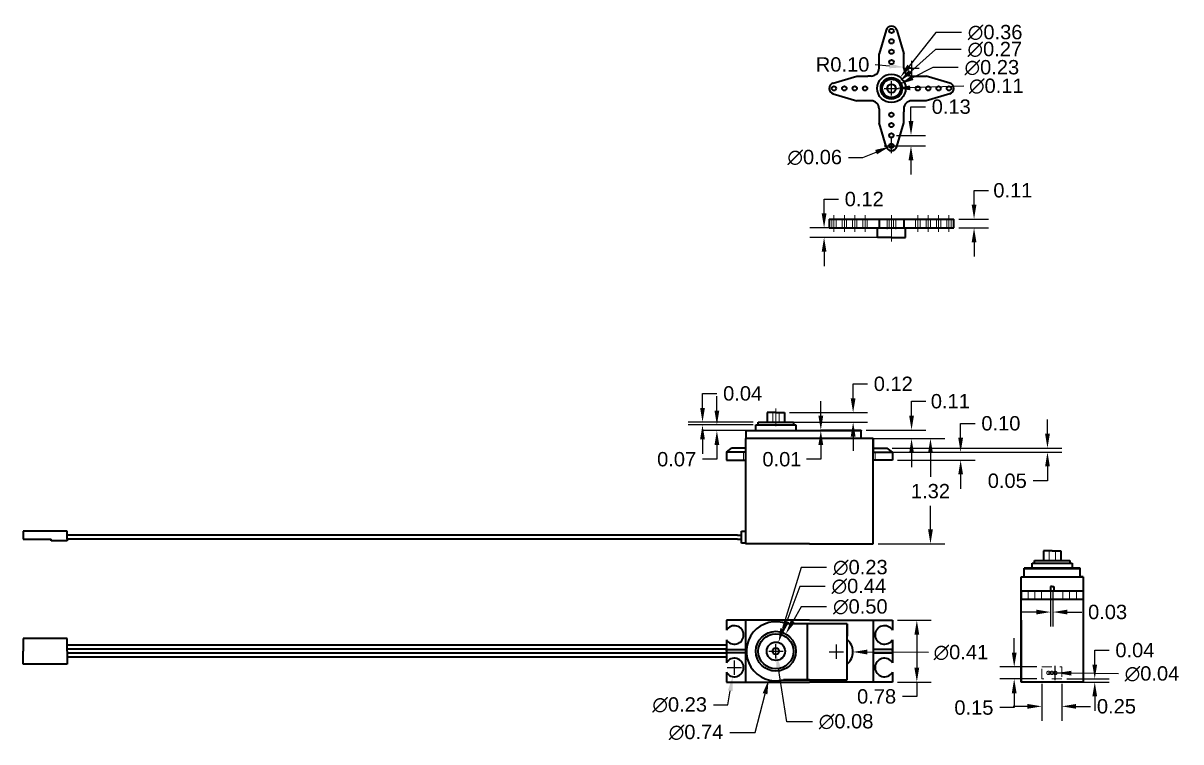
# Model space of a CAD drawing. Header units: inches. Extents: x -0.7 to 87, y -3.1 to 12.
# Drawn here: x 72.48 to 86.99, y 3.02 to 12.03 of the extents above; entities that cross this region are included whole.
import ezdxf

# ---------------------------------------------------------------- set-up
doc = ezdxf.new("R2010")
doc.units = ezdxf.units.IN
doc.header["$MEASUREMENT"] = 0
doc.linetypes.add('CENTER2', pattern=[1.125, 0.75, -0.125, 0.125, -0.125])
doc.linetypes.add('HIDDEN2', pattern=[0.1875, 0.125, -0.0625])
for name, color, linetype, lineweight in [('Center', 1, 'CENTER2', 13), ('Hidden', 3, 'HIDDEN2', 13), ('Visible', 6, 'Continuous', 35)]:
    doc.layers.add(name, color=color, linetype=linetype, lineweight=lineweight)
doc.layers.add('Text', color=7, linetype='Continuous', lineweight=35, true_color=0xa552a5)
doc.styles.get("Standard").update_dxf_attribs({"font": 'arial.ttf'})
doc.dimstyles.get("Standard").update_dxf_attribs({"dimtxt": 0.18, "dimasz": 0.18, "dimexe": 0.18, "dimexo": 0.0625, "dimgap": 0.09, "dimtad": 0, "dimtih": 1, "dimtoh": 1, "dimdec": 4, "dimzin": 0, "dimdsep": 46, "dimtxsty": 'Standard', "dimcen": 0.09, "dimadec": 0, "dimazin": 0, "dimtfac": 1, "dimtdec": 4, "dimtofl": 0, "dimtmove": 0, "dimatfit": 3, "dimfxl": 1, "dimtolj": 1, "dimtzin": 0, "dimarcsym": 0})

# ---------------------------------------------------------------- blocks, each defined once
blk = doc.blocks.new('*D41')
at = {"layer": 'Defpoints', "color": 0, "transparency": 16777216}
for p in [(83.135, 6.818), (83.135, 5.498), (83.852, 5.498)]:
    blk.add_point(p, dxfattribs=at)
at = {"layer": 'Text', "color": 0, "lineweight": -2, "transparency": 16777216}
for p, q in [((83.197, 6.818), (84.032, 6.818)), ((83.852, 6.638), (83.852, 6.34)), ((83.852, 5.678), (83.852, 5.976)), ((83.197, 5.498), (84.032, 5.498))]:
    blk.add_line(p, q, dxfattribs=at)
at = {"layer": 'Text', "color": 0, "transparency": 16777216}
for points in [[(83.822, 6.638), (83.882, 6.638), (83.852, 6.818)], [(83.822, 5.678), (83.882, 5.678), (83.852, 5.498)]]:
    blk.add_solid(points, dxfattribs=at)
at = {"layer": 'Text', "color": 0, "transparency": 16777216, "insert": (83.852, 6.158), "char_height": 0.18, "attachment_point": 5}
blk.add_mtext('\\A1;1.32', dxfattribs=at)
blk = doc.blocks.new('*D42')
at = {"layer": 'Defpoints', "color": 0, "transparency": 16777216}
for p in [(82.985, 6.925), (82.985, 6.818), (83.615, 6.925)]:
    blk.add_point(p, dxfattribs=at)
at = {"layer": 'Text', "color": 0, "lineweight": -2, "transparency": 16777216}
for p, q in [((83.615, 7.105), (83.615, 7.285)), ((83.615, 7.285), (83.795, 7.285)), ((83.047, 6.925), (83.795, 6.925)), ((83.047, 6.818), (83.795, 6.818)), ((83.615, 6.638), (83.615, 6.458))]:
    blk.add_line(p, q, dxfattribs=at)
at = {"layer": 'Text', "color": 0, "transparency": 16777216}
for points in [[(83.585, 7.105), (83.645, 7.105), (83.615, 6.925)], [(83.585, 6.638), (83.645, 6.638), (83.615, 6.818)]]:
    blk.add_solid(points, dxfattribs=at)
at = {"layer": 'Text', "color": 0, "transparency": 16777216, "insert": (84.101, 7.285), "char_height": 0.18, "attachment_point": 5}
blk.add_mtext('\\A1;0.11', dxfattribs=at)
blk = doc.blocks.new('*D43')
at = {"layer": 'Defpoints', "color": 0, "transparency": 16777216}
for p in [(83.375, 6.648), (83.375, 6.548), (84.23, 6.648)]:
    blk.add_point(p, dxfattribs=at)
at = {"layer": 'Text', "color": 0, "lineweight": -2, "transparency": 16777216}
for p, q in [((84.23, 6.828), (84.23, 7.008)), ((84.23, 7.008), (84.41, 7.008)), ((83.437, 6.648), (84.41, 6.648)), ((83.437, 6.548), (84.41, 6.548)), ((84.23, 6.368), (84.23, 6.188))]:
    blk.add_line(p, q, dxfattribs=at)
at = {"layer": 'Text', "color": 0, "transparency": 16777216}
for points in [[(84.2, 6.828), (84.26, 6.828), (84.23, 6.648)], [(84.2, 6.368), (84.26, 6.368), (84.23, 6.548)]]:
    blk.add_solid(points, dxfattribs=at)
at = {"layer": 'Text', "color": 0, "transparency": 16777216, "insert": (84.734, 7.008), "char_height": 0.18, "attachment_point": 5}
blk.add_mtext('\\A1;0.10', dxfattribs=at)
blk = doc.blocks.new('*D44')
at = {"layer": 'Defpoints', "color": 0, "transparency": 16777216}
for p in [(83.311, 6.698), (83.311, 6.648), (85.318, 6.648)]:
    blk.add_point(p, dxfattribs=at)
at = {"layer": 'Text', "color": 0, "lineweight": -2, "transparency": 16777216}
for p, q in [((85.318, 6.878), (85.318, 7.058)), ((83.373, 6.698), (85.498, 6.698)), ((83.373, 6.648), (85.498, 6.648)), ((85.318, 6.468), (85.318, 6.288)), ((85.318, 6.288), (85.138, 6.288))]:
    blk.add_line(p, q, dxfattribs=at)
at = {"layer": 'Text', "color": 0, "transparency": 16777216}
for points in [[(85.288, 6.878), (85.348, 6.878), (85.318, 6.698)], [(85.288, 6.468), (85.348, 6.468), (85.318, 6.648)]]:
    blk.add_solid(points, dxfattribs=at)
at = {"layer": 'Text', "color": 0, "transparency": 16777216, "insert": (84.814, 6.288), "char_height": 0.18, "attachment_point": 5}
blk.add_mtext('\\A1;0.05', dxfattribs=at)
blk = doc.blocks.new('*D48')
at = {"layer": 'Defpoints', "color": 0, "transparency": 16777216}
for p in [(82.478, 6.925), (82.478, 6.918), (82.478, 6.918)]:
    blk.add_point(p, dxfattribs=at)
at = {"layer": 'Text', "color": 0, "lineweight": -2, "transparency": 16777216}
for p, q in [((82.478, 7.105), (82.478, 7.285)), ((82.54, 6.925), (82.658, 6.925)), ((82.54, 6.918), (82.658, 6.918)), ((82.478, 6.738), (82.478, 6.558)), ((82.478, 6.558), (82.298, 6.558))]:
    blk.add_line(p, q, dxfattribs=at)
at = {"layer": 'Text', "color": 0, "transparency": 16777216}
for points in [[(82.448, 7.105), (82.508, 7.105), (82.478, 6.925)], [(82.448, 6.738), (82.508, 6.738), (82.478, 6.918)]]:
    blk.add_solid(points, dxfattribs=at)
at = {"layer": 'Text', "color": 0, "transparency": 16777216, "insert": (81.991, 6.558), "char_height": 0.18, "attachment_point": 5}
blk.add_mtext('\\A1;0.01', dxfattribs=at)
blk = doc.blocks.new('*D49')
at = {"layer": 'Defpoints', "color": 0, "transparency": 16777216}
for p in [(81.665, 6.988), (81.176, 6.918), (81.665, 6.918)]:
    blk.add_point(p, dxfattribs=at)
at = {"layer": 'Text', "color": 0, "lineweight": -2, "transparency": 16777216}
for p, q in [((81.176, 7.168), (81.176, 7.348)), ((81.602, 6.988), (80.996, 6.988)), ((81.602, 6.918), (80.996, 6.918)), ((81.176, 6.738), (81.176, 6.558)), ((81.176, 6.558), (80.996, 6.558))]:
    blk.add_line(p, q, dxfattribs=at)
at = {"layer": 'Text', "color": 0, "transparency": 16777216}
for points in [[(81.146, 7.168), (81.206, 7.168), (81.176, 6.988)], [(81.146, 6.738), (81.206, 6.738), (81.176, 6.918)]]:
    blk.add_solid(points, dxfattribs=at)
at = {"layer": 'Text', "color": 0, "transparency": 16777216, "insert": (80.672, 6.558), "char_height": 0.18, "attachment_point": 5}
blk.add_mtext('\\A1;0.07', dxfattribs=at)
blk = doc.blocks.new('*D50')
at = {"layer": 'Defpoints', "color": 0, "transparency": 16777216}
for p in [(80.996, 7.023), (81.695, 7.023), (81.695, 6.988)]:
    blk.add_point(p, dxfattribs=at)
at = {"layer": 'Text', "color": 0, "lineweight": -2, "transparency": 16777216}
for p, q in [((80.996, 7.203), (80.996, 7.383)), ((80.996, 7.383), (81.176, 7.383)), ((81.632, 7.023), (80.816, 7.023)), ((81.632, 6.988), (80.816, 6.988)), ((80.996, 6.808), (80.996, 6.628))]:
    blk.add_line(p, q, dxfattribs=at)
at = {"layer": 'Text', "color": 0, "transparency": 16777216}
for points in [[(80.966, 7.203), (81.026, 7.203), (80.996, 7.023)], [(80.966, 6.808), (81.026, 6.808), (80.996, 6.988)]]:
    blk.add_solid(points, dxfattribs=at)
at = {"layer": 'Text', "color": 0, "transparency": 16777216, "insert": (81.499, 7.383), "char_height": 0.18, "attachment_point": 5}
blk.add_mtext('\\A1;0.04', dxfattribs=at)
blk = doc.blocks.new('*D51')
at = {"layer": 'Defpoints', "color": 0, "transparency": 16777216}
for p in [(82.025, 7.143), (82.883, 7.143), (82.025, 7.023)]:
    blk.add_point(p, dxfattribs=at)
at = {"layer": 'Text', "color": 0, "lineweight": -2, "transparency": 16777216}
for p, q in [((82.883, 7.323), (82.883, 7.503)), ((82.883, 7.503), (83.063, 7.503)), ((82.087, 7.143), (83.063, 7.143)), ((82.087, 7.023), (83.063, 7.023)), ((82.883, 6.843), (82.883, 6.663))]:
    blk.add_line(p, q, dxfattribs=at)
at = {"layer": 'Text', "color": 0, "transparency": 16777216}
for points in [[(82.853, 7.323), (82.913, 7.323), (82.883, 7.143)], [(82.853, 6.843), (82.913, 6.843), (82.883, 7.023)]]:
    blk.add_solid(points, dxfattribs=at)
at = {"layer": 'Text', "color": 0, "transparency": 16777216, "insert": (83.386, 7.503), "char_height": 0.18, "attachment_point": 5}
blk.add_mtext('\\A1;0.12', dxfattribs=at)
blk = doc.blocks.new('*D52')
at = {"layer": 'Defpoints', "color": 0, "transparency": 16777216}
for p in [(83.375, 4.54), (83.375, 3.765), (83.681, 3.765)]:
    blk.add_point(p, dxfattribs=at)
at = {"layer": 'Text', "color": 0, "lineweight": -2, "transparency": 16777216}
for p, q in [((83.437, 4.54), (83.861, 4.54)), ((83.681, 4.36), (83.681, 3.945)), ((83.437, 3.765), (83.861, 3.765)), ((83.681, 3.765), (83.681, 3.585)), ((83.681, 3.585), (83.501, 3.585))]:
    blk.add_line(p, q, dxfattribs=at)
at = {"layer": 'Text', "color": 0, "transparency": 16777216}
for points in [[(83.651, 4.36), (83.711, 4.36), (83.681, 4.54)], [(83.651, 3.945), (83.711, 3.945), (83.681, 3.765)]]:
    blk.add_solid(points, dxfattribs=at)
at = {"layer": 'Text', "color": 0, "transparency": 16777216, "insert": (83.177, 3.585), "char_height": 0.18, "attachment_point": 5}
blk.add_mtext('\\A1;0.78', dxfattribs=at)
blk = doc.blocks.new('*D53')
at = {"layer": 'Defpoints', "color": 0, "transparency": 16777216}
for p in [(82.039, 4.369), (81.791, 3.935)]:
    blk.add_point(p, dxfattribs=at)
at = {"layer": 'Text', "color": 0, "lineweight": -2, "transparency": 16777216}
for p, q in [((82.232, 4.708), (82.128, 4.526)), ((82.551, 4.708), (82.232, 4.708)), ((81.915, 4.062), (81.915, 4.242)), ((81.825, 4.152), (82.005, 4.152))]:
    blk.add_line(p, q, dxfattribs=at)
at = {"layer": 'Text', "color": 0, "transparency": 16777216}
blk.add_solid([(82.102, 4.54), (82.154, 4.511), (82.039, 4.369)], dxfattribs=at)
at = {"layer": 'Text', "color": 0, "transparency": 16777216, "insert": (82.973, 4.708), "char_height": 0.18, "attachment_point": 5}
blk.add_mtext('\\A1;∅0.50', dxfattribs=at)
blk = doc.blocks.new('*D54')
at = {"layer": 'Defpoints', "color": 0, "transparency": 16777216}
for p in [(81.991, 4.359), (81.839, 3.946)]:
    blk.add_point(p, dxfattribs=at)
at = {"layer": 'Text', "color": 0, "lineweight": -2, "transparency": 16777216}
for p, q in [((82.214, 4.965), (82.053, 4.528)), ((82.534, 4.965), (82.214, 4.965)), ((81.915, 4.062), (81.915, 4.242)), ((81.825, 4.152), (82.005, 4.152))]:
    blk.add_line(p, q, dxfattribs=at)
at = {"layer": 'Text', "color": 0, "transparency": 16777216}
blk.add_solid([(82.025, 4.538), (82.081, 4.517), (81.991, 4.359)], dxfattribs=at)
at = {"layer": 'Text', "color": 0, "transparency": 16777216, "insert": (82.955, 4.965), "char_height": 0.18, "attachment_point": 5}
blk.add_mtext('\\A1;∅0.44', dxfattribs=at)
blk = doc.blocks.new('*D55')
at = {"layer": 'Defpoints', "color": 0, "transparency": 16777216}
for p in [(81.948, 4.262), (81.881, 4.042)]:
    blk.add_point(p, dxfattribs=at)
at = {"layer": 'Text', "color": 0, "lineweight": -2, "transparency": 16777216}
for p, q in [((82.232, 5.201), (82, 4.435)), ((82.551, 5.201), (82.232, 5.201)), ((81.915, 4.062), (81.915, 4.242)), ((81.825, 4.152), (82.005, 4.152))]:
    blk.add_line(p, q, dxfattribs=at)
at = {"layer": 'Text', "color": 0, "transparency": 16777216}
blk.add_solid([(81.971, 4.443), (82.029, 4.426), (81.948, 4.262)], dxfattribs=at)
at = {"layer": 'Text', "color": 0, "transparency": 16777216, "insert": (82.973, 5.201), "char_height": 0.18, "attachment_point": 5}
blk.add_mtext('\\A1;∅0.23', dxfattribs=at)
blk = doc.blocks.new('*D56')
at = {"layer": 'Defpoints', "color": 0, "transparency": 16777216}
for p in [(81.909, 4.192), (81.921, 4.113)]:
    blk.add_point(p, dxfattribs=at)
at = {"layer": 'Text', "color": 0, "lineweight": -2, "transparency": 16777216}
for p, q in [((81.915, 4.062), (81.915, 4.242)), ((81.825, 4.152), (82.005, 4.152)), ((82.054, 3.269), (81.949, 3.935)), ((82.373, 3.269), (82.054, 3.269))]:
    blk.add_line(p, q, dxfattribs=at)
at = {"layer": 'Text', "color": 0, "transparency": 16777216}
blk.add_solid([(81.979, 3.939), (81.919, 3.93), (81.921, 4.113)], dxfattribs=at)
at = {"layer": 'Text', "color": 0, "transparency": 16777216, "insert": (82.795, 3.269), "char_height": 0.18, "attachment_point": 5}
blk.add_mtext('\\A1;∅0.08', dxfattribs=at)
blk = doc.blocks.new('*D57')
at = {"layer": 'Defpoints', "color": 0, "transparency": 16777216}
for p in [(82.006, 4.511), (81.824, 3.793)]:
    blk.add_point(p, dxfattribs=at)
at = {"layer": 'Text', "color": 0, "lineweight": -2, "transparency": 16777216}
for p, q in [((81.915, 4.062), (81.915, 4.242)), ((81.825, 4.152), (82.005, 4.152)), ((81.657, 3.134), (81.78, 3.619)), ((81.337, 3.134), (81.657, 3.134))]:
    blk.add_line(p, q, dxfattribs=at)
at = {"layer": 'Text', "color": 0, "transparency": 16777216}
blk.add_solid([(81.75, 3.626), (81.809, 3.612), (81.824, 3.793)], dxfattribs=at)
at = {"layer": 'Text', "color": 0, "transparency": 16777216, "insert": (80.915, 3.134), "char_height": 0.18, "attachment_point": 5}
blk.add_mtext('\\A1;∅0.74', dxfattribs=at)
blk = doc.blocks.new('*D58')
at = {"layer": 'Defpoints', "color": 0, "transparency": 16777216}
for p in [(81.415, 4.063), (81.374, 3.834)]:
    blk.add_point(p, dxfattribs=at)
at = {"layer": 'Text', "color": 0, "lineweight": -2, "transparency": 16777216}
for p, q in [((81.305, 3.948), (81.485, 3.948)), ((81.395, 3.858), (81.395, 4.038)), ((81.312, 3.479), (81.343, 3.656)), ((81.132, 3.479), (81.312, 3.479))]:
    blk.add_line(p, q, dxfattribs=at)
at = {"layer": 'Text', "color": 0, "transparency": 16777216}
blk.add_solid([(81.314, 3.662), (81.373, 3.651), (81.374, 3.834)], dxfattribs=at)
at = {"layer": 'Text', "color": 0, "transparency": 16777216, "insert": (80.71, 3.479), "char_height": 0.18, "attachment_point": 5}
blk.add_mtext('\\A1;∅0.23', dxfattribs=at)
blk = doc.blocks.new('*D59')
at = {"layer": 'Defpoints', "color": 0, "transparency": 16777216}
for p in [(82.466, 4.146), (82.88, 4.143)]:
    blk.add_point(p, dxfattribs=at)
at = {"layer": 'Text', "color": 0, "lineweight": -2, "transparency": 16777216}
for p, q in [((82.673, 4.055), (82.673, 4.235)), ((82.583, 4.145), (82.763, 4.145)), ((83.829, 4.135), (83.06, 4.142))]:
    blk.add_line(p, q, dxfattribs=at)
at = {"layer": 'Text', "color": 0, "transparency": 16777216}
blk.add_solid([(83.06, 4.172), (83.06, 4.112), (82.88, 4.143)], dxfattribs=at)
at = {"layer": 'Text', "color": 0, "transparency": 16777216, "insert": (84.233, 4.135), "char_height": 0.18, "attachment_point": 5}
blk.add_mtext('\\A1;∅0.41', dxfattribs=at)
blk = doc.blocks.new('*D60')
at = {"layer": 'Defpoints', "color": 0, "transparency": 16777216}
for p in [(85.357, 4.965), (85.387, 4.965), (85.387, 4.643)]:
    blk.add_point(p, dxfattribs=at)
at = {"layer": 'Text', "color": 0, "lineweight": -2, "transparency": 16777216}
for p, q in [((85.357, 4.902), (85.357, 4.463)), ((85.387, 4.902), (85.387, 4.463)), ((85.177, 4.643), (84.997, 4.643)), ((85.567, 4.643), (85.747, 4.643))]:
    blk.add_line(p, q, dxfattribs=at)
at = {"layer": 'Text', "color": 0, "transparency": 16777216}
for points in [[(85.177, 4.673), (85.177, 4.613), (85.357, 4.643)], [(85.567, 4.673), (85.567, 4.613), (85.387, 4.643)]]:
    blk.add_solid(points, dxfattribs=at)
at = {"layer": 'Text', "color": 0, "transparency": 16777216, "insert": (86.071, 4.643), "char_height": 0.18, "attachment_point": 5}
blk.add_mtext('\\A1;0.03', dxfattribs=at)
blk = doc.blocks.new('*D61')
at = {"layer": 'Defpoints', "color": 0, "transparency": 16777216}
for p in [(85.497, 3.805), (85.497, 3.765), (85.91, 3.765)]:
    blk.add_point(p, dxfattribs=at)
at = {"layer": 'Text', "color": 0, "lineweight": -2, "transparency": 16777216}
for p, q in [((85.91, 3.985), (85.91, 4.165)), ((85.91, 4.165), (86.09, 4.165)), ((85.56, 3.805), (86.09, 3.805)), ((85.56, 3.765), (86.09, 3.765)), ((85.91, 3.585), (85.91, 3.405))]:
    blk.add_line(p, q, dxfattribs=at)
at = {"layer": 'Text', "color": 0, "transparency": 16777216}
for points in [[(85.88, 3.985), (85.94, 3.985), (85.91, 3.805)], [(85.88, 3.585), (85.94, 3.585), (85.91, 3.765)]]:
    blk.add_solid(points, dxfattribs=at)
at = {"layer": 'Text', "color": 0, "transparency": 16777216, "insert": (86.413, 4.165), "char_height": 0.18, "attachment_point": 5}
blk.add_mtext('\\A1;0.04', dxfattribs=at)
blk = doc.blocks.new('*D62')
at = {"layer": 'Defpoints', "color": 0, "transparency": 16777216}
for p in [(85.247, 3.955), (84.901, 3.805), (85.247, 3.805)]:
    blk.add_point(p, dxfattribs=at)
at = {"layer": 'Text', "color": 0, "lineweight": -2, "transparency": 16777216}
for p, q in [((84.901, 4.135), (84.901, 4.315)), ((85.185, 3.955), (84.721, 3.955)), ((85.185, 3.805), (84.721, 3.805)), ((84.901, 3.625), (84.901, 3.445)), ((84.901, 3.445), (84.721, 3.445))]:
    blk.add_line(p, q, dxfattribs=at)
at = {"layer": 'Text', "color": 0, "transparency": 16777216}
for points in [[(84.871, 4.135), (84.931, 4.135), (84.901, 3.955)], [(84.871, 3.625), (84.931, 3.625), (84.901, 3.805)]]:
    blk.add_solid(points, dxfattribs=at)
at = {"layer": 'Text', "color": 0, "transparency": 16777216, "insert": (84.396, 3.445), "char_height": 0.18, "attachment_point": 5}
blk.add_mtext('\\A1;0.15', dxfattribs=at)
blk = doc.blocks.new('*D63')
at = {"layer": 'Defpoints', "color": 0, "transparency": 16777216}
for p in [(85.247, 3.805), (85.497, 3.805), (85.497, 3.461)]:
    blk.add_point(p, dxfattribs=at)
at = {"layer": 'Text', "color": 0, "lineweight": -2, "transparency": 16777216}
for p, q in [((85.247, 3.742), (85.247, 3.281)), ((85.497, 3.742), (85.497, 3.281)), ((85.067, 3.461), (84.887, 3.461)), ((85.677, 3.461), (85.857, 3.461))]:
    blk.add_line(p, q, dxfattribs=at)
at = {"layer": 'Text', "color": 0, "transparency": 16777216}
for points in [[(85.067, 3.491), (85.067, 3.431), (85.247, 3.461)], [(85.677, 3.491), (85.677, 3.431), (85.497, 3.461)]]:
    blk.add_solid(points, dxfattribs=at)
at = {"layer": 'Text', "color": 0, "transparency": 16777216, "insert": (86.182, 3.461), "char_height": 0.18, "attachment_point": 5}
blk.add_mtext('\\A1;0.25', dxfattribs=at)
blk = doc.blocks.new('*D64')
at = {"layer": 'Defpoints', "color": 0, "transparency": 16777216}
for p in [(85.394, 3.88), (85.437, 3.879)]:
    blk.add_point(p, dxfattribs=at)
at = {"layer": 'Text', "color": 0, "lineweight": -2, "transparency": 16777216}
for p, q in [((85.416, 3.79), (85.416, 3.97)), ((85.326, 3.88), (85.506, 3.88)), ((86.206, 3.868), (85.617, 3.877))]:
    blk.add_line(p, q, dxfattribs=at)
at = {"layer": 'Text', "color": 0, "transparency": 16777216}
blk.add_solid([(85.617, 3.907), (85.617, 3.847), (85.437, 3.879)], dxfattribs=at)
at = {"layer": 'Text', "color": 0, "transparency": 16777216, "insert": (86.627, 3.868), "char_height": 0.18, "attachment_point": 5}
blk.add_mtext('\\A1;∅0.04', dxfattribs=at)
blk = doc.blocks.new('*D65')
at = {"layer": 'Defpoints', "color": 0, "transparency": 16777216}
for p in [(84.144, 9.569), (84.144, 9.459), (84.398, 9.569)]:
    blk.add_point(p, dxfattribs=at)
at = {"layer": 'Text', "color": 0, "lineweight": -2, "transparency": 16777216}
for p, q in [((84.398, 9.749), (84.398, 9.929)), ((84.398, 9.929), (84.578, 9.929)), ((84.206, 9.569), (84.578, 9.569)), ((84.206, 9.459), (84.578, 9.459)), ((84.398, 9.279), (84.398, 9.099))]:
    blk.add_line(p, q, dxfattribs=at)
at = {"layer": 'Text', "color": 0, "transparency": 16777216}
for points in [[(84.368, 9.749), (84.428, 9.749), (84.398, 9.569)], [(84.368, 9.279), (84.428, 9.279), (84.398, 9.459)]]:
    blk.add_solid(points, dxfattribs=at)
at = {"layer": 'Text', "color": 0, "transparency": 16777216, "insert": (84.884, 9.929), "char_height": 0.18, "attachment_point": 5}
blk.add_mtext('\\A1;0.11', dxfattribs=at)
blk = doc.blocks.new('*D66')
at = {"layer": 'Defpoints', "color": 0, "transparency": 16777216}
for p in [(82.519, 9.459), (83.538, 9.459), (83.538, 9.339)]:
    blk.add_point(p, dxfattribs=at)
at = {"layer": 'Text', "color": 0, "lineweight": -2, "transparency": 16777216}
for p, q in [((82.519, 9.639), (82.519, 9.819)), ((82.519, 9.819), (82.699, 9.819)), ((83.476, 9.459), (82.339, 9.459)), ((83.476, 9.339), (82.339, 9.339)), ((82.519, 9.159), (82.519, 8.979))]:
    blk.add_line(p, q, dxfattribs=at)
at = {"layer": 'Text', "color": 0, "transparency": 16777216}
for points in [[(82.489, 9.639), (82.549, 9.639), (82.519, 9.459)], [(82.489, 9.159), (82.549, 9.159), (82.519, 9.339)]]:
    blk.add_solid(points, dxfattribs=at)
at = {"layer": 'Text', "color": 0, "transparency": 16777216, "insert": (83.022, 9.819), "char_height": 0.18, "attachment_point": 5}
blk.add_mtext('\\A1;0.12', dxfattribs=at)
blk = doc.blocks.new('*D67')
at = {"layer": 'Defpoints', "color": 0, "transparency": 16777216}
for p in [(83.338, 10.476), (83.388, 10.497)]:
    blk.add_point(p, dxfattribs=at)
at = {"layer": 'Text', "color": 0, "lineweight": -2, "transparency": 16777216}
for p, q in [((83.273, 10.487), (83.453, 10.487)), ((83.363, 10.397), (83.363, 10.577)), ((82.824, 10.341), (83.004, 10.341)), ((83.004, 10.341), (83.171, 10.408))]:
    blk.add_line(p, q, dxfattribs=at)
at = {"layer": 'Text', "color": 0, "transparency": 16777216}
blk.add_solid([(83.159, 10.436), (83.182, 10.381), (83.338, 10.476)], dxfattribs=at)
at = {"layer": 'Text', "color": 0, "transparency": 16777216, "insert": (82.402, 10.341), "char_height": 0.18, "attachment_point": 5}
blk.add_mtext('\\A1;∅0.06', dxfattribs=at)
blk = doc.blocks.new('*D68')
at = {"layer": 'Defpoints', "color": 0, "transparency": 16777216}
for p in [(83.363, 10.617), (83.608, 10.617), (83.363, 10.487)]:
    blk.add_point(p, dxfattribs=at)
at = {"layer": 'Text', "color": 0, "lineweight": -2, "transparency": 16777216}
for p, q in [((83.608, 10.797), (83.608, 10.977)), ((83.608, 10.977), (83.788, 10.977)), ((83.425, 10.617), (83.788, 10.617)), ((83.425, 10.487), (83.788, 10.487)), ((83.608, 10.307), (83.608, 10.127))]:
    blk.add_line(p, q, dxfattribs=at)
at = {"layer": 'Text', "color": 0, "transparency": 16777216}
for points in [[(83.578, 10.797), (83.638, 10.797), (83.608, 10.617)], [(83.578, 10.307), (83.638, 10.307), (83.608, 10.487)]]:
    blk.add_solid(points, dxfattribs=at)
at = {"layer": 'Text', "color": 0, "transparency": 16777216, "insert": (84.112, 10.977), "char_height": 0.18, "attachment_point": 5}
blk.add_mtext('\\A1;0.13', dxfattribs=at)
blk = doc.blocks.new('*D69')
at = {"layer": 'Defpoints', "color": 0, "transparency": 16777216}
for p in [(83.519, 11.472), (83.619, 11.462)]:
    blk.add_point(p, dxfattribs=at)
at = {"layer": 'Text', "color": 0, "lineweight": -2, "transparency": 16777216}
for p, q in [((83.161, 11.506), (83.34, 11.489)), ((83.529, 11.462), (83.709, 11.462)), ((83.619, 11.372), (83.619, 11.552))]:
    blk.add_line(p, q, dxfattribs=at)
blk.add_arc((83.619, 11.462), 0.1, 174.5948, 180, dxfattribs=at)
at = {"layer": 'Text', "color": 0, "transparency": 16777216}
blk.add_solid([(83.343, 11.518), (83.337, 11.459), (83.519, 11.472)], dxfattribs=at)
at = {"layer": 'Text', "color": 0, "transparency": 16777216, "insert": (82.751, 11.506), "char_height": 0.18, "attachment_point": 5}
blk.add_mtext('\\A1;R0.10', dxfattribs=at)
blk = doc.blocks.new('*D70')
at = {"layer": 'Defpoints', "color": 0, "transparency": 16777216}
for p in [(83.474, 11.346), (83.253, 11.068)]:
    blk.add_point(p, dxfattribs=at)
at = {"layer": 'Text', "color": 0, "lineweight": -2, "transparency": 16777216}
for p, q in [((83.92, 11.907), (83.586, 11.487)), ((84.24, 11.907), (83.92, 11.907)), ((83.273, 11.207), (83.453, 11.207)), ((83.363, 11.117), (83.363, 11.297))]:
    blk.add_line(p, q, dxfattribs=at)
at = {"layer": 'Text', "color": 0, "transparency": 16777216}
blk.add_solid([(83.562, 11.505), (83.609, 11.468), (83.474, 11.346)], dxfattribs=at)
at = {"layer": 'Text', "color": 0, "transparency": 16777216, "insert": (84.662, 11.907), "char_height": 0.18, "attachment_point": 5}
blk.add_mtext('\\A1;∅0.36', dxfattribs=at)
blk = doc.blocks.new('*D71')
at = {"layer": 'Defpoints', "color": 0, "transparency": 16777216}
for p in [(83.465, 11.296), (83.262, 11.118)]:
    blk.add_point(p, dxfattribs=at)
at = {"layer": 'Text', "color": 0, "lineweight": -2, "transparency": 16777216}
for p, q in [((83.917, 11.695), (83.6, 11.415)), ((84.236, 11.695), (83.917, 11.695)), ((83.273, 11.207), (83.453, 11.207)), ((83.363, 11.117), (83.363, 11.297))]:
    blk.add_line(p, q, dxfattribs=at)
at = {"layer": 'Text', "color": 0, "transparency": 16777216}
blk.add_solid([(83.58, 11.438), (83.619, 11.393), (83.465, 11.296)], dxfattribs=at)
at = {"layer": 'Text', "color": 0, "transparency": 16777216, "insert": (84.658, 11.695), "char_height": 0.18, "attachment_point": 5}
blk.add_mtext('\\A1;∅0.27', dxfattribs=at)
blk = doc.blocks.new('*D72')
at = {"layer": 'Defpoints', "color": 0, "transparency": 16777216}
for p in [(83.466, 11.259), (83.261, 11.155)]:
    blk.add_point(p, dxfattribs=at)
at = {"layer": 'Text', "color": 0, "lineweight": -2, "transparency": 16777216}
for p, q in [((83.88, 11.467), (83.627, 11.339)), ((84.199, 11.467), (83.88, 11.467)), ((83.273, 11.207), (83.453, 11.207)), ((83.363, 11.117), (83.363, 11.297))]:
    blk.add_line(p, q, dxfattribs=at)
at = {"layer": 'Text', "color": 0, "transparency": 16777216}
blk.add_solid([(83.613, 11.366), (83.64, 11.313), (83.466, 11.259)], dxfattribs=at)
at = {"layer": 'Text', "color": 0, "transparency": 16777216, "insert": (84.621, 11.467), "char_height": 0.18, "attachment_point": 5}
blk.add_mtext('\\A1;∅0.23', dxfattribs=at)
blk = doc.blocks.new('*D73')
at = {"layer": 'Defpoints', "color": 0, "transparency": 16777216}
for p in [(83.308, 11.205), (83.418, 11.209)]:
    blk.add_point(p, dxfattribs=at)
at = {"layer": 'Text', "color": 0, "lineweight": -2, "transparency": 16777216}
for p, q in [((83.273, 11.207), (83.453, 11.207)), ((83.363, 11.117), (83.363, 11.297)), ((84.272, 11.234), (83.598, 11.214))]:
    blk.add_line(p, q, dxfattribs=at)
at = {"layer": 'Text', "color": 0, "transparency": 16777216}
blk.add_solid([(83.597, 11.244), (83.599, 11.184), (83.418, 11.209)], dxfattribs=at)
at = {"layer": 'Text', "color": 0, "transparency": 16777216, "insert": (84.677, 11.234), "char_height": 0.18, "attachment_point": 5}
blk.add_mtext('\\A1;∅0.11', dxfattribs=at)

msp = doc.modelspace()

# ---------------------------------------------------------------- linework, layer by layer
at = {"layer": 'Center'}
for p, q in [((82.643, 9.619), (82.643, 9.409)), ((82.773, 9.619), (82.773, 9.409)), ((82.903, 9.619), (82.903, 9.409)), ((83.033, 9.619), (83.033, 9.409)), ((83.363, 9.619), (83.363, 9.289)), ((83.694, 9.619), (83.694, 9.409)), ((83.824, 9.619), (83.824, 9.409)), ((83.954, 9.619), (83.954, 9.409)), ((84.084, 9.619), (84.084, 9.409)), ((81.915, 7.193), (81.915, 6.973)), ((85.16, 4.855), (85.16, 4.905)), ((85.16, 4.905), (85.16, 4.805)), ((85.595, 4.855), (85.595, 4.905)), ((85.595, 4.905), (85.595, 4.805))]:
    msp.add_line(p, q, dxfattribs=at)
for centre in [(85.33, 3.88), (85.373, 3.88), (85.416, 3.88)]:
    msp.add_circle(centre, 0.0215, dxfattribs=at)
at = {"layer": 'Hidden'}
for p, q in [((82.615, 11.207), (82.615, 11.206)), ((82.67, 11.207), (82.67, 11.206)), ((82.745, 11.207), (82.745, 11.206)), ((82.8, 11.207), (82.8, 11.207)), ((82.875, 11.207), (82.875, 11.206)), ((82.93, 11.207), (82.93, 11.206)), ((83.06, 11.207), (83.06, 11.206)), ((82.615, 9.569), (82.615, 9.459)), ((82.67, 9.569), (82.67, 9.459)), ((82.745, 9.569), (82.745, 9.459)), ((82.8, 9.569), (82.8, 9.458)), ((82.875, 9.569), (82.875, 9.459)), ((82.93, 9.569), (82.93, 9.459)), ((83.005, 9.569), (83.005, 9.458)), ((83.06, 9.569), (83.06, 9.459)), ((83.308, 9.569), (83.308, 9.339)), ((83.335, 9.569), (83.335, 9.459)), ((83.39, 9.569), (83.39, 9.459)), ((83.418, 9.569), (83.418, 9.339)), ((83.666, 9.569), (83.666, 9.459)), ((83.721, 9.569), (83.721, 9.459)), ((83.796, 9.569), (83.796, 9.459)), ((83.851, 9.569), (83.851, 9.459)), ((83.926, 9.569), (83.926, 9.459)), ((83.981, 9.569), (83.981, 9.459)), ((84.056, 9.569), (84.056, 9.459)), ((84.111, 9.569), (84.111, 9.459)), ((81.875, 7.023), (81.875, 7.143)), ((81.955, 7.023), (81.955, 7.143)), ((81.511, 6.548), (81.511, 6.648)), ((83.158, 6.548), (83.158, 6.648)), ((85.337, 5.29), (85.337, 5.41)), ((85.417, 5.29), (85.417, 5.41)), ((85.075, 4.855), (85.075, 4.905)), ((85.075, 4.905), (85.075, 4.805)), ((85.245, 4.905), (85.245, 4.805)), ((85.51, 4.905), (85.51, 4.805)), ((85.68, 4.905), (85.68, 4.805)), ((85.247, 3.805), (85.247, 3.955)), ((85.247, 3.955), (85.497, 3.955)), ((85.497, 3.955), (85.497, 3.805)), ((85.497, 3.805), (85.247, 3.805))]:
    msp.add_line(p, q, dxfattribs=at)
at = {"layer": 'Visible'}
for p, q in [((83.296, 11.937), (83.209, 11.64)), ((83.431, 11.937), (83.519, 11.64)), ((83.209, 11.502), (83.209, 11.64)), ((83.519, 11.502), (83.519, 11.64)), ((83.209, 11.462), (83.209, 11.502)), ((83.519, 11.462), (83.519, 11.502)), ((82.633, 11.274), (82.93, 11.362)), ((82.93, 11.362), (83.068, 11.362)), ((83.109, 11.362), (83.068, 11.362)), ((83.619, 11.362), (83.659, 11.362)), ((83.659, 11.362), (83.796, 11.362)), ((84.093, 11.274), (83.796, 11.362)), ((82.633, 11.139), (82.93, 11.052)), ((83.108, 11.052), (82.93, 11.052)), ((83.796, 11.052), (83.618, 11.052)), ((84.093, 11.14), (83.796, 11.052)), ((83.208, 10.952), (83.208, 10.912)), ((83.208, 10.912), (83.208, 10.774)), ((83.518, 10.952), (83.518, 10.912)), ((83.518, 10.774), (83.518, 10.912)), ((83.296, 10.477), (83.208, 10.774)), ((83.43, 10.477), (83.518, 10.774)), ((82.583, 9.569), (84.144, 9.569)), ((82.583, 9.569), (82.583, 9.459)), ((82.583, 9.459), (84.144, 9.459)), ((83.188, 9.339), (83.188, 9.459)), ((83.208, 9.569), (83.208, 9.459)), ((83.518, 9.569), (83.518, 9.459)), ((83.538, 9.339), (83.538, 9.459)), ((84.144, 9.459), (84.144, 9.569)), ((83.363, 9.339), (83.188, 9.339)), ((83.363, 9.339), (83.538, 9.339)), ((81.915, 7.143), (81.805, 7.143)), ((81.805, 7.143), (81.805, 7.023)), ((81.915, 7.143), (82.025, 7.143)), ((82.025, 7.143), (82.025, 7.023)), ((81.665, 6.918), (81.665, 6.988)), ((81.665, 6.988), (82.165, 6.988)), ((81.695, 6.988), (81.695, 7.023)), ((81.695, 7.023), (82.135, 7.023)), ((82.135, 7.023), (82.135, 6.988)), ((82.165, 6.988), (82.165, 6.918)), ((83.135, 6.818), (81.535, 6.818)), ((81.535, 6.818), (81.535, 5.498)), ((81.545, 6.918), (82.985, 6.918)), ((81.545, 6.818), (81.545, 6.918)), ((82.478, 6.925), (82.985, 6.925)), ((82.478, 6.925), (82.478, 6.918)), ((82.985, 6.918), (82.485, 6.918)), ((82.985, 6.925), (82.985, 6.918)), ((82.985, 6.818), (82.985, 6.918)), ((83.135, 5.498), (83.135, 6.818)), ((83.135, 6.818), (83.135, 6.648)), ((81.295, 6.648), (81.359, 6.698)), ((81.535, 6.698), (81.359, 6.698)), ((83.135, 6.698), (83.311, 6.698)), ((83.375, 6.648), (83.311, 6.698)), ((81.535, 6.648), (81.295, 6.648)), ((81.295, 6.648), (81.295, 6.548)), ((81.295, 6.548), (81.535, 6.548)), ((83.135, 6.648), (83.375, 6.648)), ((83.375, 6.548), (83.135, 6.548)), ((83.375, 6.648), (83.375, 6.548)), ((72.835, 5.658), (72.485, 5.658)), ((72.485, 5.658), (72.485, 5.558)), ((73.035, 5.658), (72.835, 5.658)), ((73.035, 5.608), (73.035, 5.658)), ((81.485, 5.508), (81.485, 5.658)), ((81.485, 5.658), (81.535, 5.658)), ((72.485, 5.558), (72.835, 5.558)), ((72.835, 5.536), (72.835, 5.558)), ((73.035, 5.536), (72.835, 5.536)), ((81.436, 5.608), (73.035, 5.608)), ((73.035, 5.558), (73.035, 5.608)), ((81.436, 5.558), (73.035, 5.558)), ((73.035, 5.558), (73.035, 5.536)), ((81.436, 5.608), (81.485, 5.608)), ((81.436, 5.558), (81.485, 5.558)), ((81.535, 5.508), (81.485, 5.508)), ((81.535, 5.498), (81.535, 5.508)), ((82.335, 5.498), (81.535, 5.498)), ((82.335, 5.498), (83.135, 5.498)), ((85.377, 5.41), (85.267, 5.41)), ((85.267, 5.41), (85.267, 5.29)), ((85.377, 5.41), (85.487, 5.41)), ((85.487, 5.41), (85.487, 5.29)), ((85.127, 5.192), (85.127, 5.255)), ((85.127, 5.255), (85.627, 5.255)), ((85.157, 5.255), (85.157, 5.29)), ((85.157, 5.29), (85.597, 5.29)), ((85.597, 5.29), (85.597, 5.255)), ((85.627, 5.255), (85.627, 5.192)), ((84.99, 3.765), (84.99, 5.085)), ((84.99, 5.085), (85.765, 5.085)), ((84.99, 5.085), (85.027, 5.085)), ((85.727, 5.192), (85.027, 5.192)), ((85.027, 5.185), (85.027, 5.192)), ((85.027, 5.085), (85.027, 5.185)), ((85.727, 5.185), (85.027, 5.185)), ((85.727, 5.185), (85.727, 5.192)), ((85.727, 5.085), (85.727, 5.185)), ((85.765, 5.085), (85.727, 5.085)), ((85.765, 5.085), (85.765, 3.765)), ((85.765, 5.085), (85.765, 4.905)), ((85.377, 4.965), (85.357, 4.965)), ((85.357, 4.965), (85.357, 4.905)), ((85.377, 4.965), (85.397, 4.965)), ((85.397, 4.965), (85.397, 4.905)), ((85.765, 4.905), (84.99, 4.905)), ((84.99, 4.905), (84.99, 4.805)), ((84.99, 4.805), (85.765, 4.805)), ((81.535, 4.54), (81.295, 4.54)), ((81.295, 4.54), (81.295, 4.416)), ((81.295, 4.54), (81.295, 4.416)), ((81.535, 4.54), (81.535, 3.765)), ((82.335, 4.54), (81.535, 4.54)), ((82.335, 4.54), (83.135, 4.54)), ((83.135, 4.54), (83.135, 3.765)), ((83.135, 4.54), (83.375, 4.54)), ((83.375, 4.54), (83.375, 4.416)), ((83.375, 4.54), (83.375, 4.416)), ((84.99, 4.54), (84.99, 3.765)), ((82.81, 4.495), (82.055, 4.495)), ((82.31, 3.795), (82.31, 4.495)), ((82.81, 3.795), (82.81, 4.495)), ((82.81, 4.495), (82.81, 4.34)), ((73.035, 4.312), (72.485, 4.312)), ((72.485, 4.312), (72.485, 4.152)), ((73.035, 4.152), (73.035, 4.312)), ((81.295, 4.227), (73.035, 4.227)), ((81.295, 4.296), (81.295, 4.008)), ((83.375, 4.296), (83.375, 4.008)), ((72.485, 3.992), (72.485, 4.152)), ((81.295, 4.177), (73.035, 4.177)), ((81.295, 4.177), (73.035, 4.177)), ((81.295, 4.177), (73.035, 4.177)), ((73.035, 4.152), (73.035, 3.992)), ((81.295, 4.127), (73.035, 4.127)), ((81.295, 4.127), (73.035, 4.127)), ((81.295, 4.077), (73.035, 4.077)), ((81.295, 4.152), (81.295, 4.172)), ((81.295, 4.172), (81.535, 4.172)), ((81.535, 4.132), (81.295, 4.132)), ((81.535, 4.172), (81.535, 4.132)), ((83.375, 4.172), (83.135, 4.172)), ((83.135, 4.172), (83.135, 4.132)), ((83.135, 4.132), (83.375, 4.132)), ((83.375, 4.152), (83.375, 4.172)), ((73.035, 3.992), (72.485, 3.992)), ((82.81, 3.795), (82.81, 3.95)), ((81.295, 3.889), (81.295, 3.765)), ((82.335, 3.795), (82.01, 3.795)), ((82.01, 3.795), (82.81, 3.795)), ((83.375, 3.889), (83.375, 3.765)), ((81.295, 3.765), (81.535, 3.765)), ((81.535, 3.765), (82.335, 3.765)), ((83.135, 3.765), (82.335, 3.765)), ((83.375, 3.765), (83.135, 3.765)), ((85.765, 3.765), (84.99, 3.765))]:
    msp.add_line(p, q, dxfattribs=at)
for centre, radius in [((83.364, 11.927), 0.0275), ((83.364, 11.797), 0.0275), ((83.364, 11.667), 0.0275), ((83.364, 11.537), 0.0275), ((83.363, 11.207), 0.178), ((83.363, 11.207), 0.135), ((83.363, 11.207), 0.115), ((82.643, 11.207), 0.0275), ((82.773, 11.207), 0.0275), ((82.903, 11.207), 0.0275), ((83.033, 11.207), 0.0275), ((83.363, 11.207), 0.055), ((83.694, 11.207), 0.0275), ((83.824, 11.207), 0.0275), ((83.954, 11.207), 0.0275), ((84.084, 11.207), 0.0275), ((83.363, 10.877), 0.0275), ((83.363, 10.747), 0.0275), ((83.363, 10.617), 0.0275), ((83.363, 10.487), 0.0275), ((81.915, 4.152), 0.25), ((81.915, 4.152), 0.22), ((81.915, 4.152), 0.115), ((81.915, 4.152), 0.04)]:
    msp.add_circle(centre, radius, dxfattribs=at)
for centre, radius, start, end in [((83.364, 11.917), 0.07, 16.4636, 163.5364), ((83.109, 11.462), 0.1, 270.2567, 0), ((83.619, 11.462), 0.1, 180, 270), ((82.653, 11.207), 0.07, 106.4636, 253.5364), ((84.074, 11.207), 0.07, 286.4636, 73.5364), ((83.108, 10.952), 0.1, 360, 90), ((83.618, 10.952), 0.1, 90.1298, 180), ((83.363, 10.497), 0.07, 196.4636, 343.5364), ((81.915, 4.152), 0.37, 67.7705, 284.9356), ((81.395, 4.356), 0.116, 210.8408, 149.1592), ((83.275, 4.356), 0.116, 30.8408, 329.1592), ((82.673, 4.145), 0.207, 311.5062, 48.4938), ((81.395, 3.948), 0.116, 210.8408, 149.1592), ((83.275, 3.948), 0.116, 30.8408, 329.1592)]:
    msp.add_arc(centre, radius, start, end, dxfattribs=at)

# ---------------------------------------------------------------- dimensions: what is measured, and where the dimension line sits
at = {"layer": 'Text'}
for p1, p2, picture, middle in [((83.253, 11.068), (83.474, 11.346), '*D70', (84.662, 11.907)), ((83.262, 11.118), (83.465, 11.296), '*D71', (84.658, 11.695)), ((83.261, 11.155), (83.466, 11.259), '*D72', (84.621, 11.467)), ((83.308, 11.205), (83.418, 11.209), '*D73', (84.272, 11.234)), ((81.881, 4.042), (81.948, 4.262), '*D55', (82.973, 5.201)), ((81.839, 3.946), (81.991, 4.359), '*D54', (82.955, 4.965)), ((81.791, 3.935), (82.039, 4.369), '*D53', (82.973, 4.708)), ((82.006, 4.511), (81.824, 3.793), '*D57', (80.915, 3.134)), ((81.909, 4.192), (81.921, 4.113), '*D56', (82.795, 3.269)), ((82.466, 4.146), (82.88, 4.143), '*D59', (83.829, 4.135)), ((85.394, 3.88), (85.437, 3.879), '*D64', (86.206, 3.868))]:
    dim = msp.add_diameter_dim_2p(p1=p1, p2=p2, dimstyle='Standard', override={"dimdec": 2}, dxfattribs=at)
    dim.commit()
    dim.dimension.update_dxf_attribs({"geometry": picture, "text_midpoint": middle, "dimtype": 163})
dim = msp.add_radius_dim(center=(83.619, 11.462), mpoint=(83.519, 11.472), dimstyle='Standard', override={"dimdec": 2}, dxfattribs=at)
dim.commit()
dim.dimension.update_dxf_attribs({"geometry": '*D69', "text_midpoint": (82.751, 11.506)})
for base, p1, p2, picture, middle in [((83.608, 10.617), (83.363, 10.487), (83.363, 10.617), '*D68', (84.112, 10.977)), ((84.398, 9.569), (84.144, 9.459), (84.144, 9.569), '*D65', (84.884, 9.929)), ((82.519, 9.459), (83.538, 9.339), (83.538, 9.459), '*D66', (83.022, 9.819)), ((82.883, 7.143), (82.025, 7.023), (82.025, 7.143), '*D51', (83.386, 7.503)), ((80.996056614, 7.022627293), (81.69471702, 6.987627293), (81.69471702, 7.022627293), '*D50', (81.499467255, 7.382627293)), ((83.615, 6.925), (82.985, 6.818), (82.985, 6.925), '*D42', (84.101, 7.285)), ((81.176, 6.918), (81.665, 6.988), (81.665, 6.918), '*D49', (80.672, 6.558)), ((82.478, 6.918), (82.478, 6.925), (82.478, 6.918), '*D48', (81.991, 6.558)), ((84.23, 6.648), (83.375, 6.548), (83.375, 6.648), '*D43', (84.734, 7.008)), ((85.318, 6.648), (83.311, 6.698), (83.311, 6.648), '*D44', (84.814, 6.288)), ((83.852, 5.498), (83.135, 6.818), (83.135, 5.498), '*D41', (83.852, 6.158)), ((83.680823837, 3.764639994), (83.37471702, 4.539639994), (83.37471702, 3.764639994), '*D52', (83.176860672, 3.584639994)), ((84.901, 3.805), (85.247, 3.955), (85.247, 3.805), '*D62', (84.396, 3.445))]:
    dim = msp.add_linear_dim(base=base, p1=p1, p2=p2, angle=90, dimstyle='Standard', override={"dimdec": 2}, dxfattribs=at)
    dim.commit()
    dim.dimension.update_dxf_attribs({"geometry": picture, "text_midpoint": middle})
for p1, p2, picture, middle in [((83.3885, 10.4969), (83.3375, 10.4762), '*D67', (82.4024, 10.3405)), ((81.415, 4.063), (81.374, 3.834), '*D58', (80.71, 3.479))]:
    dim = msp.add_diameter_dim_2p(p1=p1, p2=p2, dimstyle='Standard', override={"dimdec": 2}, dxfattribs=at)
    dim.commit()
    dim.dimension.update_dxf_attribs({"geometry": picture, "text_midpoint": middle})
for base, p1, p2, picture, middle in [((85.387, 4.643), (85.357, 4.965), (85.387, 4.965), '*D60', (86.071, 4.643)), ((85.497, 3.461), (85.247, 3.805), (85.497, 3.805), '*D63', (86.182, 3.461))]:
    dim = msp.add_linear_dim(base=base, p1=p1, p2=p2, dimstyle='Standard', override={"dimdec": 2}, dxfattribs=at)
    dim.commit()
    dim.dimension.update_dxf_attribs({"geometry": picture, "text_midpoint": middle})
dim = msp.add_linear_dim(base=(85.91, 3.765), p1=(85.497, 3.805), p2=(85.497, 3.765), angle=90, dimstyle='Standard', override={"dimdec": 2}, dxfattribs=at)
dim.commit()
dim.dimension.update_dxf_attribs({"geometry": '*D61', "text_midpoint": (86.413, 4.165), "dimtype": 160})

doc.saveas('drawing.dxf')
